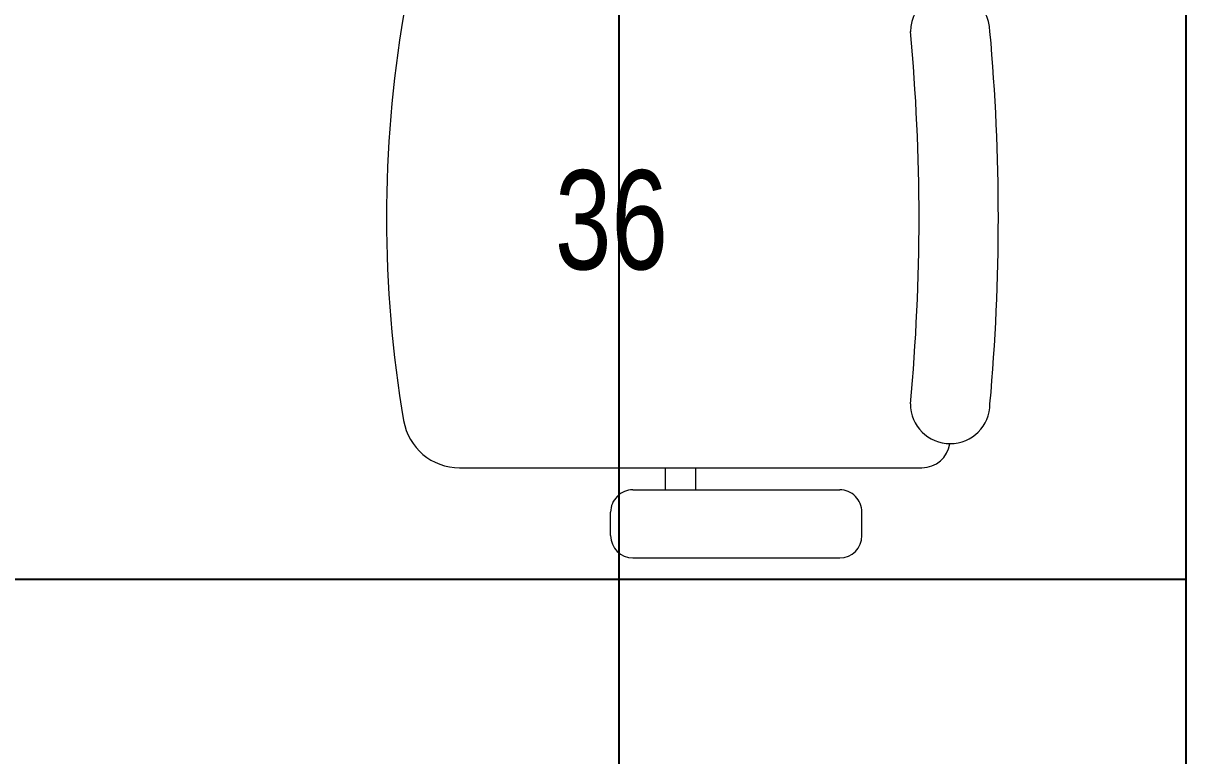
# Model space of a CAD drawing. Extents: x -178977 to 231842, y -29287 to 19916.
# Drawn here: x 37450 to 38476, y -5766 to -5119 of the extents above; entities that cross this region are included whole.
import ezdxf

# ---------------------------------------------------------------- set-up
doc = ezdxf.new("R2010")
doc.units = 0
doc.header["$LTSCALE"] = 0.25
doc.linetypes.add('DASHDOT', pattern=[25.4, 12.7, -6.35, 0, -6.35])
for name, color, linetype, lineweight in [('01-First Floor-FUR$0$72_EGR_EQP_TAG', 142, 'Continuous', 5), ('01-First Floor-FUR$0$LOADING', 253, 'Continuous', 5), ('01-First Floor-FUR$0$Walls', 251, 'Continuous', 5), ('E-LITE-CLNG-CNDT', 6, 'DASHDOT', 35)]:
    doc.layers.add(name, color=color, linetype=linetype, lineweight=lineweight)
doc.layers.add('01-First Floor-FUR$0$FALSE CEILING', color=251, linetype='Continuous')
doc.styles.add('01-First Floor-FUR$0$X3G_ENTITY_257CFD', font='swisscl.ttf', dxfattribs={"height": 200})

# ---------------------------------------------------------------- blocks, each defined once
blk = doc.blocks.new('01-First Floor-FUR$0$GF21018-P')
at = {"color": 0}
for p, q in [((-0.2207, 0.4756), (-0.2207, 0.0675)), ((-0.2806, 0.3422), (-0.2598, 0.3422)), ((-0.3002, 0.3226), (-0.3002, 0.14)), ((-0.2402, 0.3226), (-0.2402, 0.14)), ((-0.2402, 0.2937), (-0.2207, 0.2937)), ((-0.2402, 0.2671), (-0.2207, 0.2671)), ((-0.2806, 0.1204), (-0.2598, 0.1204))]:
    blk.add_line(p, q, dxfattribs=at)
for centre, radius, start, end in [((-0.0001, -0.5295), 1.0695, 80.3671, 99.6329), ((-0.1707, 0.4756), 0.05, 99.6329, 180), ((-0.2806, 0.3226), 0.0196, 90, 180), ((-0.2598, 0.3226), 0.0196, 360, 90), ((-0.2806, 0.14), 0.0196, 180, 270), ((-0.2598, 0.14), 0.0196, 270, 360), ((-0.1643, 0.0425), 0.0351, 90, 270), ((0, 1.8467), 1.7767, 264.6946, 275.3053), ((0.1641, 0.0425), 0.0351, 270, 90), ((-0.1957, 0.0675), 0.025, 180, 261.4721), ((0, 1.8314), 1.8314, 264.8532, 275.147)]:
    blk.add_arc(centre, radius, start, end, dxfattribs=at)
blk = doc.blocks.new('01-First Floor-FUR')
at = {"layer": '01-First Floor-FUR$0$FALSE CEILING', "linetype": 'Continuous'}
for p, q in [((37976, -6810), (37976, -2810)), ((34976, -5610), (38476, -5610))]:
    blk.add_line(p, q, dxfattribs=at)
at = {"layer": '01-First Floor-FUR$0$FALSE CEILING'}
blk.add_lwpolyline([(34976, -2810), (38476, -2810), (38476, -6810), (34976, -6810)], close=True, dxfattribs=at)
at = {"layer": '01-First Floor-FUR$0$Walls'}
blk.add_line((38476, -2810), (38476, -6810), dxfattribs=at)
at = {"layer": '01-First Floor-FUR$0$LOADING', "extrusion": (7.77426e-06, -2.24021e-05, 1), "xscale": 1000, "yscale": 1000, "zscale": 1000, "rotation": 89.99858924494788}
blk.add_blockref('01-First Floor-FUR$0$GF21018-P', (38310.6, -5291.1, 0.3), dxfattribs=at)
at = {"layer": '01-First Floor-FUR$0$72_EGR_EQP_TAG', "insert": (37969.1, -5249.2, -0.1), "char_height": 87.47, "attachment_point": 2, "style": '01-First Floor-FUR$0$X3G_ENTITY_257CFD'}
blk.add_mtext('36', dxfattribs=at)

msp = doc.modelspace()

# ---------------------------------------------------------------- block references
at = {"layer": 'E-LITE-CLNG-CNDT'}
msp.add_blockref('01-First Floor-FUR', (0, 0), dxfattribs=at)

doc.saveas('drawing.dxf')
